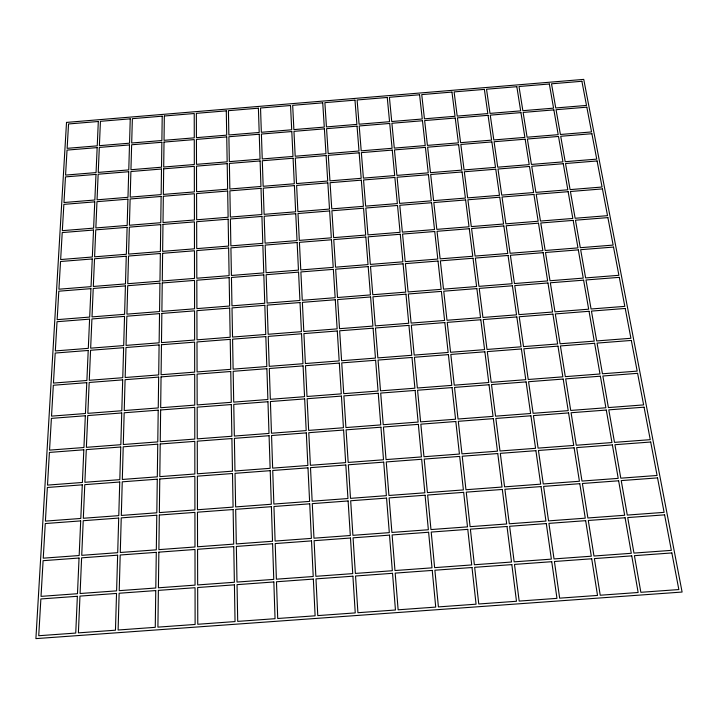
<?xml version="1.0" encoding="UTF-8"?>
<svg xmlns="http://www.w3.org/2000/svg" width="718" height="718" viewBox="0 0 718 718"><rect width="100%" height="100%" fill="white"/><g stroke="black" fill="none" stroke-linecap="round" stroke-linejoin="round"><path stroke-width="1.08" d="M158.373 590.384L157.906 627.137L195.117 624.454L195.054 587.71L158.373 590.384M158.857 552.151L158.409 587.8L195.054 585.125L194.991 549.485L158.857 552.151M159.324 515.03L158.884 549.638L194.982 546.981L194.919 512.383L159.324 515.03M159.773 478.996L159.351 512.607L194.919 509.951L194.856 476.357L159.773 478.996M160.213 443.993L159.8 476.635L194.856 473.997L194.802 441.364L160.213 443.993M160.644 409.969L160.24 441.696L194.793 439.066L194.74 407.357L160.644 409.969M161.056 376.896L160.67 407.743L194.74 405.123L194.686 374.293L161.056 376.896M161.469 344.73L161.083 374.733L194.677 372.121L194.623 342.136L161.469 344.73M161.855 313.434L161.487 342.621L194.623 340.027L194.569 310.858L161.855 313.434M162.241 282.973L161.882 311.379L194.569 308.803L194.524 280.406L162.241 282.973M162.618 253.31L162.268 280.971L194.515 278.404L194.47 250.761L162.618 253.31M162.977 224.42L162.636 251.363L194.461 248.814L194.416 221.88L162.977 224.42M163.336 196.274L163.004 222.526L194.416 219.986L194.372 193.743L163.336 196.274M163.677 168.838L163.354 194.425L194.363 191.903L194.318 166.325L163.677 168.838M164.018 142.092L163.704 167.034L194.318 164.53L194.273 139.588L164.018 142.092M164.341 116.002L164.036 140.333L194.273 137.838L194.228 113.516L164.341 116.002M155.761 590.573L155.259 627.326L118.111 630.009L119.134 593.247L155.761 590.573M156.282 552.339L155.797 587.997L119.215 590.663L120.202 554.996L156.282 552.339M156.784 515.228L156.309 549.835L120.274 552.492L121.243 517.875L156.784 515.228M157.278 479.184L156.82 512.796L121.306 515.443L122.248 481.823L157.278 479.184M157.754 444.182L157.305 476.824L122.311 479.462L123.218 446.811L157.754 444.182M158.211 410.157L157.781 441.884L123.29 444.514L124.169 412.778L158.211 410.157M158.66 377.085L158.247 407.932L124.232 410.543L125.094 379.687L158.66 377.085M159.1 344.918L158.696 374.913L125.156 377.515L125.991 347.503L159.1 344.918M159.531 313.622L159.127 342.809L126.045 345.394L126.862 316.198L159.531 313.622M159.943 283.152L159.558 311.567L126.924 314.143L127.714 285.719L159.943 283.152M160.347 253.499L159.97 281.16L127.768 283.718L128.54 256.048L160.347 253.499M160.742 224.608L160.374 251.551L128.594 254.1L129.348 227.139L160.742 224.608M161.119 196.454L160.76 222.706L129.402 225.246L130.129 198.976L161.119 196.454M161.496 169.017L161.146 194.605L130.182 197.127L130.9 171.53L161.496 169.017M161.855 142.272L161.523 167.213L130.945 169.726L131.645 144.767L161.855 142.272M162.214 116.181L161.882 140.513L131.69 143.008L132.372 118.658L162.214 116.181M116.531 593.436L115.463 630.198L78.388 632.872L79.967 596.102L116.531 593.436M117.635 555.185L116.603 590.851L80.084 593.517L81.619 557.841L117.635 555.185M118.703 518.064L117.707 552.68L81.726 555.337L83.225 520.712L118.703 518.064M119.744 482.011L118.775 515.632L83.324 518.27L84.778 484.65L119.744 482.011M120.759 446.991L119.816 479.651L84.877 482.281L86.286 449.621L120.759 446.991M121.746 412.958L120.83 444.702L86.384 447.323L87.758 415.569L121.746 412.958M122.697 379.876L121.809 410.732L87.847 413.344L89.185 382.47L122.697 379.876M123.631 347.691L122.76 377.704L89.274 380.298L90.567 350.276L123.631 347.691M124.537 316.378L123.693 345.582L90.656 348.167L91.922 318.954L124.537 316.378M125.417 285.899L124.591 314.322L92.012 316.898L93.232 288.465L125.417 285.899M126.269 256.227L125.471 283.906L93.322 286.464L94.516 258.776L126.269 256.227M127.113 227.319L126.332 254.28L94.597 256.829L95.763 229.859L127.113 227.319M127.921 199.155L127.167 225.425L95.844 227.956L96.975 201.677L127.921 199.155M128.719 171.71L127.975 197.306L97.056 199.828L98.16 174.214L128.719 171.71M129.491 144.937L128.764 169.906L98.24 172.41L99.317 147.432L129.491 144.937M130.245 118.838L129.536 143.187L99.389 145.673L100.439 121.315L130.245 118.838M77.364 596.29L75.74 633.061L38.727 635.735L40.872 598.956L77.364 596.29M79.052 558.03L77.481 593.705L41.025 596.371L43.098 560.686L79.052 558.03M80.694 520.9L79.168 555.526L43.251 558.173L45.27 523.539L80.694 520.9M82.283 484.838L80.802 518.459L45.405 521.106L47.37 487.468L82.283 484.838M83.826 449.8L82.39 482.469L47.505 485.099L49.407 452.421L83.826 449.8M85.334 415.758L83.934 447.511L49.542 450.123L51.4 418.37L85.334 415.758M86.788 382.658L85.433 413.523L51.525 416.135L53.329 385.252L86.788 382.658M88.215 350.465L86.887 380.486L53.455 383.08L55.205 353.041L88.215 350.465M89.597 319.133L88.305 348.347L55.322 350.931L57.027 321.709L89.597 319.133M90.944 288.645L89.687 317.078L57.153 319.654L58.804 291.203L90.944 288.645M92.254 258.956L91.033 286.644L58.921 289.201L60.536 261.496L92.254 258.956M93.528 230.038L92.335 257.008L60.653 259.548L62.224 232.569L93.528 230.038M94.767 201.857L93.609 228.136L62.331 230.666L63.866 204.37L94.767 201.857M95.979 174.393L94.848 200.008L63.974 202.521L65.473 176.897L95.979 174.393M97.163 147.612L96.059 172.589L65.571 175.093L67.034 150.098L97.163 147.612M98.312 121.495L97.244 145.853L67.133 148.339L68.551 123.963L98.312 121.495M66.514 122.41L35.9 638.616L682.1 592.045L583.752 79.384L66.514 122.41M226.287 110.85L196.364 113.336L196.427 137.659L226.708 135.155L226.287 110.85M258.39 108.185L228.423 110.671L228.862 134.975L259.189 132.471L258.39 108.185M290.539 105.51L260.535 108.005L261.352 132.292L291.705 129.787L290.539 105.51M322.732 102.836L292.684 105.331L293.877 129.608L324.285 127.095L322.732 102.836M354.97 100.152L324.877 102.656L326.448 126.915L356.9 124.393L354.97 100.152M387.253 97.468L357.115 99.973L359.072 124.214L389.56 121.701L387.253 97.468M419.581 94.776L389.407 97.289L391.732 121.522L422.265 119L419.581 94.776M451.954 92.083L421.735 94.597L424.446 118.82L455.024 116.289L451.954 92.083M484.372 89.391L454.108 91.904L457.204 116.11L487.818 113.579L484.372 89.391M516.834 86.69L486.526 89.212L490.008 113.399L520.667 110.868L516.834 86.69M549.342 83.988L518.997 86.51L522.857 110.689L553.56 108.149L549.342 83.988M581.894 81.278L551.505 83.809L555.75 107.969L586.498 105.429L581.894 81.278M226.735 136.914L196.436 139.409L196.508 164.35L227.166 161.828L226.735 136.914M259.243 134.221L228.898 136.734L229.347 161.649L260.051 159.136L259.243 134.221M291.795 131.538L261.406 134.051L262.249 158.956L292.989 156.425L291.795 131.538M324.392 128.845L293.967 131.358L295.188 156.246L325.981 153.724L324.392 128.845M357.034 126.153L326.564 128.666L328.171 153.544L359.009 151.013L357.034 126.153M389.721 123.451L359.206 125.973L361.208 150.834L392.091 148.294L389.721 123.451M422.462 120.75L391.902 123.272L394.29 148.114L425.218 145.583L422.462 120.75M455.239 118.039L424.643 120.561L427.425 145.395L458.389 142.855L455.239 118.039M488.069 115.329L457.429 117.86L460.597 142.676L491.606 140.136L488.069 115.329M520.945 112.609L490.259 115.149L493.822 139.947L524.876 137.398L520.945 112.609M553.865 109.89L523.135 112.43L527.093 137.219L558.191 134.67L553.865 109.89M586.83 107.17L556.055 109.71L560.408 134.49L591.551 131.933L586.83 107.17M227.193 163.632L196.508 166.145L196.579 191.724L227.633 189.193L227.193 163.632M260.113 160.931L229.383 163.453L229.85 189.013L260.948 186.474L260.113 160.931M293.079 158.229L262.303 160.751L263.165 186.294L294.308 183.763L293.079 158.229M326.089 155.519L295.277 158.05L296.534 183.575L327.722 181.035L326.089 155.519M359.153 152.808L328.288 155.339L329.948 180.855L361.181 178.315L359.153 152.808M392.261 150.089L361.351 152.629L363.407 178.127L394.685 175.578L392.261 150.089M425.415 147.369L394.46 149.909L396.919 175.398L428.242 172.85L425.415 147.369M458.614 144.65L427.623 147.19L430.477 172.67L461.845 170.112L458.614 144.65M491.866 141.922L460.83 144.471L464.079 169.933L495.492 167.366L491.866 141.922M525.163 139.193L494.074 141.742L497.736 167.186L529.193 164.628L525.163 139.193M558.505 136.456L527.38 139.014L531.437 164.44L562.939 161.873L558.505 136.456M591.892 133.719L560.722 136.276L565.192 161.694L596.739 159.127L591.892 133.719M227.66 191.033L196.588 193.564L196.66 219.807L228.118 217.258L227.66 191.033M261.011 188.322L229.886 190.853L230.361 217.078L261.864 214.529L261.011 188.322M294.398 185.603L263.228 188.143L264.107 214.35L295.654 211.801L294.398 185.603M327.839 182.884L296.624 185.423L297.907 211.622L329.508 209.064L327.839 182.884M361.325 180.155L330.065 182.695L331.761 208.884L363.398 206.326L361.325 180.155M394.855 177.427L363.55 179.976L365.659 206.138L397.35 203.58L394.855 177.427M428.44 174.689L397.09 177.238L399.612 203.391L431.339 200.834L428.44 174.689M462.078 171.952L430.683 174.51L433.609 200.645L465.39 198.078L462.078 171.952M495.752 169.206L464.313 171.773L467.651 197.89L499.477 195.323L495.752 169.206M529.48 166.459L497.996 169.026L501.747 195.134L533.627 192.559L529.48 166.459M563.262 163.713L531.733 166.28L535.897 192.379L567.821 189.794L563.262 163.713M597.089 160.958L565.515 163.524L570.092 189.615L602.061 187.03L597.089 160.958M228.144 219.161L196.66 221.7L196.732 248.634L228.611 246.077L228.144 219.161M261.926 216.423L230.397 218.972L230.882 245.888L262.797 243.33L261.926 216.423M295.753 213.695L264.17 216.244L265.077 243.151L297.046 240.584L295.753 213.695M329.625 210.957L298.006 213.515L299.325 240.395L331.339 237.829L329.625 210.957M363.55 208.211L331.887 210.769L333.628 237.649L365.686 235.073L363.55 208.211M397.53 205.465L365.812 208.032L367.975 234.894L400.079 232.318L397.53 205.465M431.554 202.718L399.791 205.285L402.367 232.129L434.525 229.554L431.554 202.718M465.623 199.963L433.816 202.539L436.822 229.365L469.025 226.78L465.623 199.963M499.746 197.208L467.894 199.783L471.322 226.601L503.569 224.007L499.746 197.208M533.923 194.443L502.026 197.019L505.876 223.828L538.168 221.234L533.923 194.443M568.144 191.679L536.202 194.264L540.475 221.054L572.82 218.452L568.144 191.679M602.42 188.906L570.424 191.5L575.136 218.272L607.527 215.669L602.42 188.906M228.638 248.015L196.741 250.573L196.822 278.225L229.114 275.649L228.638 248.015M262.869 245.278L230.918 247.836L231.42 275.47L263.766 272.894L262.869 245.278M297.135 242.522L265.148 245.089L266.073 272.714L298.464 270.13L297.135 242.522M331.465 239.776L299.424 242.343L300.779 269.95L333.224 267.365L331.465 239.776M365.839 237.012L333.753 239.588L335.539 267.186L368.029 264.592L365.839 237.012M400.267 234.256L368.128 236.832L370.344 264.412L402.888 261.819L400.267 234.256M434.74 231.492L402.556 234.068L405.212 261.639L437.8 259.045L434.74 231.492M469.267 228.719L437.038 231.304L440.125 258.857L472.758 256.263L469.267 228.719M503.848 225.946L471.573 228.539L475.092 256.075L507.779 253.472L503.848 225.946M538.482 223.172L506.154 225.766L510.103 253.283L542.844 250.681L538.482 223.172M573.161 220.39L540.789 222.984L545.177 250.492L577.963 247.889L573.161 220.39M607.895 217.608L575.468 220.202L580.306 247.701L613.136 245.089L607.895 217.608M229.15 277.651L196.822 280.217L196.903 308.614L229.634 306.03L229.15 277.651M263.829 274.895L231.456 277.471L231.968 305.85L264.754 303.265L263.829 274.895M298.562 272.131L266.145 274.707L267.096 303.077L299.927 300.483L298.562 272.131M333.349 269.358L300.878 271.942L302.269 300.303L335.153 297.701L333.349 269.358M368.19 266.593L335.665 269.178L337.505 297.521L370.434 294.918L368.19 266.593M403.076 263.811L370.506 266.405L372.786 294.73L405.769 292.127L403.076 263.811M438.016 261.038L405.401 263.632L408.12 291.948L441.157 289.336L438.016 261.038M473.009 258.247L440.349 260.849L443.518 289.148L476.599 286.536L473.009 258.247M508.057 255.464L475.343 258.067L478.96 286.356L512.096 283.736L508.057 255.464M543.158 252.673L510.39 255.276L514.456 283.547L547.637 280.926L543.158 252.673M578.313 249.873L545.5 252.485L550.006 280.747L583.24 278.117L578.313 249.873M613.513 247.073L580.656 249.684L585.619 277.929L618.898 275.308L613.513 247.073M229.67 308.085L196.911 310.67L196.992 339.847L230.173 337.245L229.67 308.085M264.825 305.312L232.013 307.896L232.542 337.065L265.777 334.462L264.825 305.312M300.025 302.538L267.168 305.123L268.146 334.274L301.434 331.671L300.025 302.538M335.288 299.756L302.377 302.35L303.804 331.483L337.146 328.871L335.288 299.756M370.596 296.965L337.631 299.568L339.524 328.691L372.911 326.08L370.596 296.965M405.966 294.174L372.947 296.785L375.29 325.891L408.73 323.271L405.966 294.174M441.382 291.382L408.318 293.994L411.118 323.082L444.604 320.461L441.382 291.382M476.86 288.582L443.742 291.194L447 320.273L480.539 317.652L476.86 288.582M512.383 285.782L479.22 288.394L482.936 317.464L516.529 314.834L512.383 285.782M547.969 282.973L514.752 285.593L518.926 314.646L552.573 312.016L547.969 282.973M583.599 280.164L550.338 282.784L554.969 311.827L588.67 309.189L583.599 280.164M619.293 277.345L585.978 279.975L591.076 309L624.822 306.362L619.293 277.345M230.209 339.354L196.992 341.956L197.073 371.942L230.72 369.33L230.209 339.354M265.839 336.571L232.578 339.174L233.126 369.142L266.818 366.53L265.839 336.571M301.533 333.78L268.218 336.383L269.223 366.342L302.978 363.721L301.533 333.78M337.281 330.98L303.911 333.592L305.383 363.541L339.183 360.912L337.281 330.98M373.073 328.18L339.659 330.792L341.597 360.723L375.451 358.102L373.073 328.18M408.928 325.38L375.46 327.991L377.865 357.914L411.773 355.284L408.928 325.38M444.837 322.57L411.315 325.191L414.196 355.096L448.158 352.457L444.837 322.57M480.809 319.752L447.233 322.382L450.581 352.278L484.596 349.639L480.809 319.752M516.825 316.934L483.205 319.564L487.019 349.451L521.088 346.803L516.825 316.934M552.905 314.116L519.231 316.746L523.521 346.614L557.635 343.967L552.905 314.116M589.038 311.289L555.31 313.928L560.076 343.778L594.244 341.131L589.038 311.289M625.225 308.453L591.444 311.1L596.685 340.942L630.916 338.286L625.225 308.453M230.756 371.493L197.082 374.105L197.172 404.934L231.286 402.313L230.756 371.493M266.89 368.693L233.162 371.314L233.718 402.125L267.895 399.504L266.89 368.693M303.077 365.893L269.295 368.505L270.336 399.316L304.558 396.686L303.077 365.893M339.327 363.084L305.491 365.704L307.008 396.498L341.283 393.859L339.327 363.084M375.622 360.265L341.741 362.895L343.734 393.67L378.063 391.032L375.622 360.265M411.979 357.447L378.045 360.077L380.513 390.843L414.905 388.205L411.979 357.447M448.4 354.62L414.403 357.259L417.364 388.016L451.801 385.369L448.4 354.62M484.865 351.793L450.823 354.432L454.261 385.18L488.761 382.523L484.865 351.793M521.394 348.966L487.298 351.605L491.22 382.335L525.773 379.678L521.394 348.966M557.985 346.13L523.826 348.777L528.242 379.49L562.849 376.833L557.985 346.13M594.621 343.285L560.417 345.941L565.317 376.645L599.988 373.979L594.621 343.285M631.328 340.44L597.062 343.096L602.456 373.782L637.18 371.116L631.328 340.44M231.322 404.548L197.172 407.169L197.262 438.877L231.869 436.248L231.322 404.548M267.967 401.73L233.763 404.36L234.337 436.059L268.999 433.421L267.967 401.73M304.665 398.912L270.408 401.541L271.476 433.232L306.191 430.585L304.665 398.912M341.427 396.085L307.116 398.723L308.668 430.396L343.446 427.748L341.427 396.085M378.242 393.258L343.877 395.896L345.923 427.56L380.755 424.912L378.242 393.258M415.121 390.43L380.693 393.069L383.241 424.724L418.127 422.067L415.121 390.43M452.053 387.585L417.571 390.233L420.613 421.879L455.562 419.213L452.053 387.585M489.039 384.749L454.512 387.397L458.048 419.025L493.051 416.359L489.039 384.749M526.097 381.904L491.507 384.561L495.546 416.171L530.602 413.505L526.097 381.904M563.199 379.05L528.565 381.716L533.106 413.308L568.216 410.642L563.199 379.05M600.374 376.196L565.676 378.862L570.72 410.445L605.884 407.77L600.374 376.196M637.602 373.333L602.851 376.008L608.397 407.582L643.624 404.898L637.602 373.333M231.905 438.536L197.27 441.175L197.36 473.808L232.47 471.161L231.905 438.536M269.079 435.709L234.382 438.348L234.974 470.972L270.139 468.324L269.079 435.709M306.308 432.882L271.557 435.521L272.652 468.127L307.869 465.479L306.308 432.882M343.59 430.037L308.785 432.694L310.391 465.282L345.672 462.625L343.59 430.037M380.935 427.201L346.076 429.849L348.185 462.437L383.52 459.771L380.935 427.201M418.343 424.356L383.43 427.013L386.051 459.583L421.439 456.917L418.343 424.356M455.813 421.502L420.838 424.167L423.97 456.729L459.421 454.054L455.813 421.502M493.338 418.648L458.308 421.313L461.952 453.866L497.466 451.182L493.338 418.648M530.925 415.785L495.842 418.459L499.997 450.994L535.565 448.31L530.925 415.785M568.575 412.922L533.429 415.596L538.105 448.122L573.736 445.438L568.575 412.922M606.288 410.059L571.088 412.733L576.276 445.241L611.96 442.557L606.288 410.059M644.055 407.178L608.801 409.861L614.509 442.36L650.257 439.667L644.055 407.178M232.506 473.521L197.369 476.169L197.459 509.762L233.081 507.105L232.506 473.521M270.219 470.676L235.019 473.333L235.63 506.917L271.314 504.251L270.219 470.676M307.986 467.831L272.732 470.487L273.863 504.063L309.602 501.397L307.986 467.831M345.816 464.986L310.499 467.642L312.151 501.2L347.961 498.534L345.816 464.986M383.708 462.132L348.338 464.797L350.51 498.346L386.374 495.662L383.708 462.132M421.663 459.269L386.239 461.943L388.932 495.474L424.859 492.799L421.663 459.269M459.682 456.406L424.194 459.08L427.416 492.602L463.397 489.918L459.682 456.406M497.762 453.543L462.212 456.217L465.964 489.73L502.008 487.037L497.762 453.543M535.906 450.671L500.302 453.345L504.583 486.849L540.681 484.156L535.906 450.671M574.104 447.79L538.446 450.473L543.257 483.959L579.417 481.266L574.104 447.79M612.373 444.909L576.653 447.601L581.993 481.069L618.216 478.368L612.373 444.909M650.705 442.019L614.922 444.711L620.801 478.179L657.078 475.469L650.705 442.019M233.126 509.529L197.468 512.194L197.558 546.784L233.718 544.118L233.126 509.529M271.395 506.684L235.675 509.34L236.303 543.93L272.517 541.255L271.395 506.684M309.718 503.821L273.944 506.486L275.102 541.067L311.388 538.383L309.718 503.821M348.113 500.958L312.276 503.632L313.972 538.195L350.312 535.511L348.113 500.958M386.562 498.095L350.671 500.769L352.906 535.323L389.309 532.639L386.562 498.095M425.083 495.223L389.129 497.906L391.911 532.442L428.368 529.749L425.083 495.223M463.666 492.342L427.65 495.034L430.971 529.561L467.499 526.868L463.666 492.342M502.313 489.461L466.242 492.153L470.102 526.671L506.684 523.969L502.313 489.461M541.022 486.58L504.889 489.272L509.295 523.781L545.949 521.08L541.022 486.58M579.803 483.69L543.607 486.391L548.561 520.882L585.269 518.172L579.803 483.69M618.638 480.791L582.388 483.492L587.889 517.983L624.66 515.264L618.638 480.791M657.544 477.892L621.232 480.602L627.281 515.075L664.114 512.356L657.544 477.892M233.763 546.622L197.567 549.288L197.665 584.937L234.373 582.262L233.763 546.622M272.598 543.759L236.348 546.434L236.994 582.065L273.764 579.381L272.598 543.759M311.504 540.887L275.191 543.571L276.385 579.193L313.219 576.509L311.504 540.887M350.474 538.015L314.098 540.699L315.848 576.312L352.744 573.619L350.474 538.015M389.506 535.134L353.068 537.827L355.374 573.431L392.333 570.729L389.506 535.134M428.61 532.253L392.109 534.946L394.972 570.541L431.994 567.839L428.61 532.253M467.777 529.363L431.213 532.065L434.632 567.642L471.717 564.94L467.777 529.363M507.007 526.473L470.38 529.175L474.365 564.743L511.512 562.032L507.007 526.473M546.299 523.575L509.618 526.276L514.16 561.844L551.37 559.125L546.299 523.575M585.664 520.667L548.92 523.377L554.027 558.927L591.3 556.208L585.664 520.667M625.1 517.759L588.293 520.478L593.965 556.019L631.301 553.291L625.1 517.759M664.59 514.851L627.72 517.57L633.967 553.093L671.366 550.365L664.59 514.851M234.418 584.838L197.674 587.521L197.773 624.265L235.046 621.573L234.418 584.838M273.845 581.966L237.039 584.649L237.712 621.384L275.048 618.692L273.845 581.966M313.344 579.085L276.475 581.768L277.713 618.494L315.112 615.802L313.344 579.085M352.906 576.195L315.974 578.887L317.778 615.604L355.248 612.903L352.906 576.195M392.54 573.305L355.545 576.007L357.923 612.714L395.447 610.004L392.54 573.305M432.236 570.415L395.178 573.117L398.131 609.806L435.727 607.096L432.236 570.415M472.004 567.516L434.884 570.218L438.411 606.907L476.07 604.188L472.004 567.516M511.835 564.608L474.652 567.319L478.762 603.991L516.484 601.271L511.835 564.608M551.738 561.7L514.492 564.411L519.177 601.083L556.971 598.354L551.738 561.7M591.713 558.784L554.404 561.503L559.663 598.157L597.52 595.428L591.713 558.784M631.75 555.867L594.378 558.586L600.23 595.231L638.149 592.494L631.75 555.867M671.86 552.941L634.416 555.669L640.86 592.305L678.842 589.559L671.86 552.941"/></g></svg>
